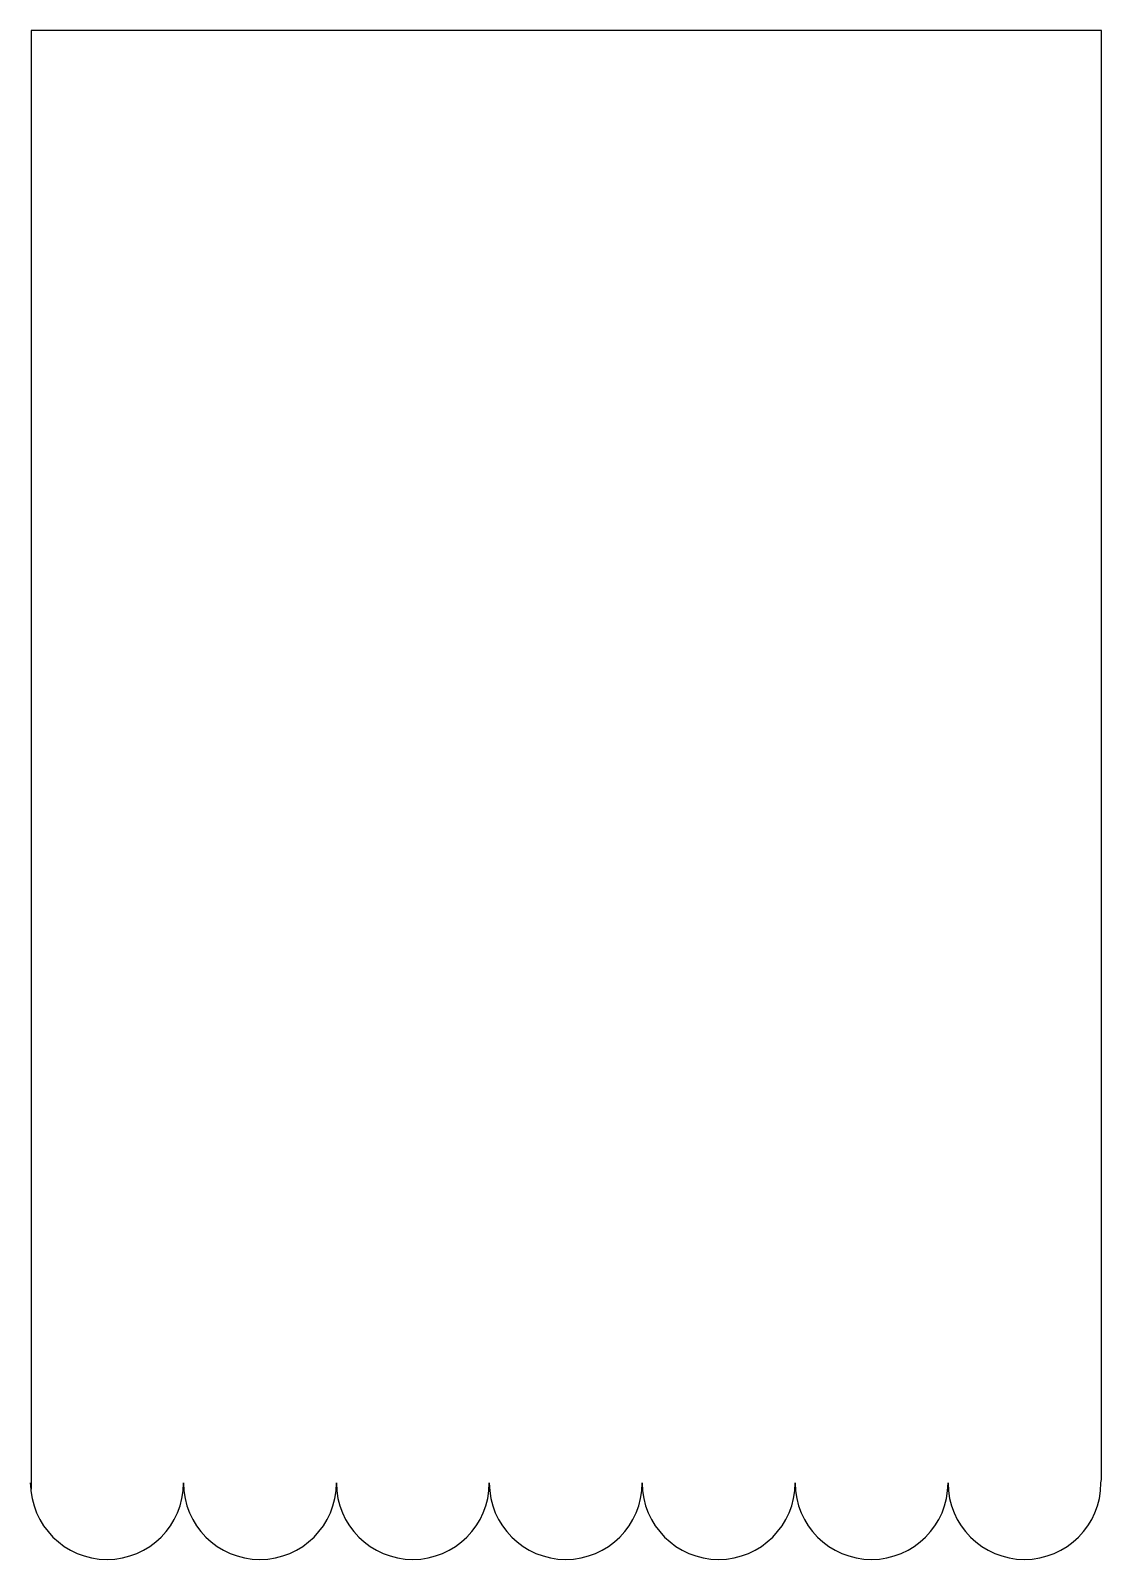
# Model space of a CAD drawing. Header units: centimetres. Extents: x -6.7 to 6.7, y -9.5 to 9.5.
import ezdxf

# ---------------------------------------------------------------- set-up
doc = ezdxf.new("R2010")
doc.units = ezdxf.units.CM
doc.header["$MEASUREMENT"] = 0
doc.layers.add('Camada 1', color=7, linetype='Continuous')

msp = doc.modelspace()

# ---------------------------------------------------------------- linework, layer by layer
at = {"layer": 'Camada 1'}
msp.add_open_spline([(6.66448, -8.57488), (6.66448, -9.10092), (6.23802, -9.52738), (5.71198, -9.52738), (5.71198, -9.52738), (5.18594, -9.52738), (4.75948, -9.10092), (4.75948, -8.57488), (4.75948, -8.57488), (4.75948, -9.10092), (4.33302, -9.52738), (3.80698, -9.52738), (3.80698, -9.52738), (3.28094, -9.52738), (2.85448, -9.10092), (2.85448, -8.57488), (2.85448, -8.57488), (2.85448, -9.10092), (2.42802, -9.52738), (1.90198, -9.52738), (1.90198, -9.52738), (1.37594, -9.52738), (0.94948, -9.10092), (0.94948, -8.57488), (0.94948, -8.57488), (0.94948, -9.10092), (0.52302, -9.52738), (-0.00302, -9.52738), (-0.00302, -9.52738), (-0.52906, -9.52738), (-0.95552, -9.10092), (-0.95552, -8.57488), (-0.95552, -8.57488), (-0.95552, -9.10092), (-1.38198, -9.52738), (-1.90802, -9.52738), (-1.90802, -9.52738), (-2.43406, -9.52738), (-2.86052, -9.10092), (-2.86052, -8.57488), (-2.86052, -8.57488), (-2.86052, -9.10092), (-3.28698, -9.52738), (-3.81302, -9.52738), (-3.81302, -9.52738), (-4.33906, -9.52738), (-4.76552, -9.10092), (-4.76552, -8.57488), (-4.76552, -8.57488), (-4.76552, -9.10092), (-5.19198, -9.52738), (-5.71802, -9.52738), (-5.71802, -9.52738), (-6.24406, -9.52738), (-6.67052, -9.10092), (-6.67052, -8.57488), (-6.67052, -8.57488), (-6.67052, -8.57488), (-6.66449, -8.65021), (-6.66449, -8.65021), (-6.66449, -8.65021), (-6.66449, -8.65021), (-6.66448, 9.52738), (-6.66448, 9.52738), (-6.66448, 9.52738), (-6.66448, 9.52738), (6.67052, 9.52738), (6.67052, 9.52738), (6.67052, 9.52738), (6.67052, 9.52738), (6.67052, -8.5316), (6.67052, -8.5316), (6.67052, -8.5316), (6.67052, -8.5316), (6.66448, -8.57488), (6.66448, -8.57488)], degree=3, knots=[0, 0, 0, 0, 0.05, 0.05, 0.05, 0.05, 0.1, 0.1, 0.1, 0.1, 0.15, 0.15, 0.15, 0.15, 0.2, 0.2, 0.2, 0.2, 0.25, 0.25, 0.25, 0.25, 0.3, 0.3, 0.3, 0.3, 0.35, 0.35, 0.35, 0.35, 0.4, 0.4, 0.4, 0.4, 0.45, 0.45, 0.45, 0.45, 0.5, 0.5, 0.5, 0.5, 0.55, 0.55, 0.55, 0.55, 0.6, 0.6, 0.6, 0.6, 0.65, 0.65, 0.65, 0.65, 0.7, 0.7, 0.7, 0.7, 0.75, 0.75, 0.75, 0.75, 0.8, 0.8, 0.8, 0.8, 0.85, 0.85, 0.85, 0.85, 0.9, 0.9, 0.9, 0.9, 1, 1, 1, 1], dxfattribs=at)

doc.saveas('drawing.dxf')
